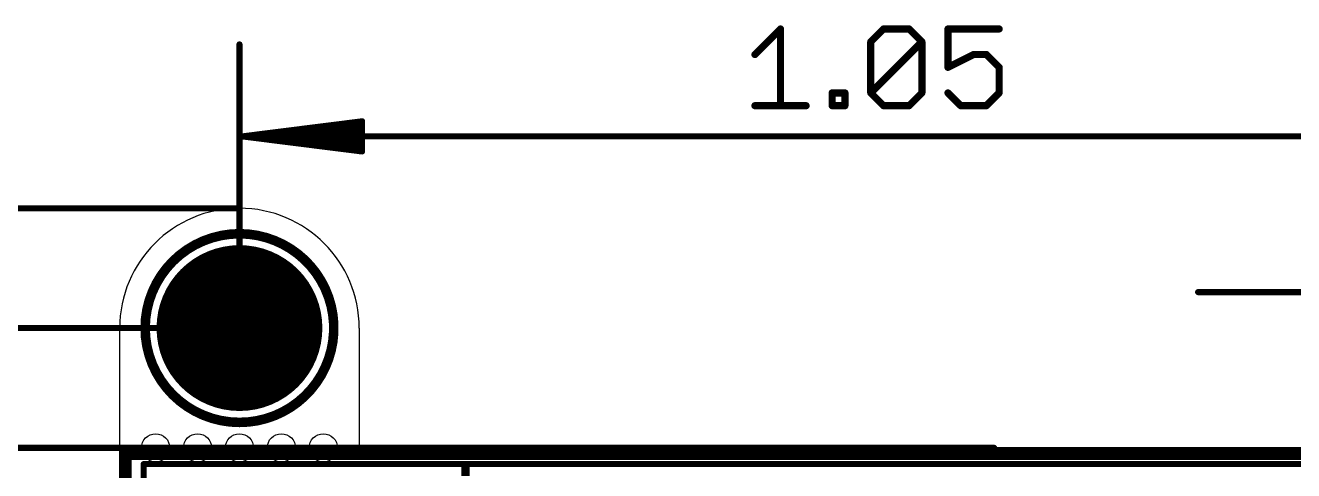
# Model space of a CAD drawing. Extents: x -17.3 to 47, y -18 to 22.9.
# Drawn here: x -3.52 to 23.37, y 13.49 to 22.93 of the extents above; entities that cross this region are included whole.
import ezdxf

# ---------------------------------------------------------------- set-up
doc = ezdxf.new("R2010")
doc.units = 0
for name, color, linetype in [('1', 12, 'CONTINUOUS'), ('16', 5, 'CONTINUOUS'), ('17', 110, 'CONTINUOUS'), ('20', 53, 'CONTINUOUS'), ('21', 40, 'CONTINUOUS'), ('22', 6, 'CONTINUOUS'), ('23', 53, 'CONTINUOUS'), ('47', 253, 'CONTINUOUS')]:
    doc.layers.add(name, color=color, linetype=linetype)

# ---------------------------------------------------------------- blocks, each defined once
blk = doc.blocks.new('ROUNDP')
at = {"const_width": 0.5}
blk.add_lwpolyline([(0, -0.25, 1), (0, 0.25, 1), (0, -0.25)], format="xyb", dxfattribs=at)

msp = doc.modelspace()

# ---------------------------------------------------------------- linework, layer by layer
at = {"layer": '1', "const_width": 0.254}
for points in [[(30.226, 13.843), (-1.397, 13.843)], [(-1.397, 13.843), (-1.397, -8.636)]]:
    msp.add_lwpolyline(points, dxfattribs=at)
at = {"layer": '1', "const_width": 0.127}
for points in [[(-1.397, 13.9065, 1), (-1.397, 13.7795)], [(-1.3335, 13.843, 1), (-1.4605, 13.843)]]:
    msp.add_lwpolyline(points, format="xyb", dxfattribs=at)
at = {"layer": '16', "const_width": 0.254}
for points in [[(30.226, 13.843), (-1.397, 13.843)], [(-1.397, 13.843), (-1.397, -8.636)]]:
    msp.add_lwpolyline(points, dxfattribs=at)
at = {"layer": '16', "const_width": 0.127}
for points in [[(-1.397, 13.9065, 1), (-1.397, 13.7795)], [(-1.3335, 13.843, 1), (-1.4605, 13.843)]]:
    msp.add_lwpolyline(points, format="xyb", dxfattribs=at)
at = {"layer": '20'}
for p, q in [((-1.524, -6.223), (-1.524, 16.51)), ((3.556, 16.51), (3.556, 13.97)), ((25.146, 13.97), (3.556, 13.97))]:
    msp.add_line(p, q, dxfattribs=at)
for centre in [(-0.762, 13.97), (0.127, 13.97), (1.016, 13.97), (1.905, 13.97), (2.794, 13.97)]:
    msp.add_circle(centre, 0.3, dxfattribs=at)
for start, end in [(90, 180), (0, 90)]:
    msp.add_arc((1.016, 16.51), 2.54, start, end, dxfattribs=at)
at = {"layer": '21'}
for points, const_width in [([(1.016, 14.51, 1), (1.016, 18.51, 1), (1.016, 14.51)], 0.2032), ([(5.8545, 13.5562, 1), (5.7656, 13.5562)], 0.0889)]:
    msp.add_lwpolyline(points, format="xyb", dxfattribs=dict(at, const_width=const_width))
at = {"layer": '21', "const_width": 0.1778}
msp.add_lwpolyline([(5.8101, 13.5562), (5.8101, 13.374)], dxfattribs=at)
at = {"layer": '22', "const_width": 0.127}
for points in [[(-1.016, -3.974), (-1.016, 13.626)], [(-1.016, 13.626), (29.984, 13.626)]]:
    msp.add_lwpolyline(points, dxfattribs=at)
at = {"layer": '22', "const_width": 0.0635}
for points in [[(-0.9843, 13.626, 1), (-1.0477, 13.626)], [(-1.016, 13.6578, 1), (-1.016, 13.5943)]]:
    msp.add_lwpolyline(points, format="xyb", dxfattribs=at)
at = {"layer": '23'}
msp.add_point((1.016, 16.51), dxfattribs=at)
at = {"layer": '47'}
for points, const_width in [([(11.9458, 22.3094), (12.4881, 22.8517)], 0.1524), ([(12.4881, 22.8517), (12.4881, 21.2247)], 0.1524), ([(14.4015, 22.5805), (14.6727, 22.8517)], 0.1524), ([(14.6727, 22.8517), (15.215, 22.8517)], 0.1524), ([(15.215, 22.8517), (15.4862, 22.5805)], 0.1524), ([(17.1234, 22.8517), (16.0387, 22.8517)], 0.1524), ([(16.0387, 22.8517), (16.0387, 22.0382)], 0.1524), ([(1.016, 16.51), (1.016, 22.524)], 0.13), ([(14.4015, 21.4959), (14.4015, 22.5805)], 0.1524), ([(14.4015, 21.4959), (15.4862, 22.5805)], 0.1524), ([(15.4862, 22.5805), (15.4862, 21.4959)], 0.1524), ([(16.0387, 22.0382), (16.581, 22.3094)], 0.1524), ([(16.581, 22.3094), (16.8522, 22.3094)], 0.1524), ([(16.8522, 22.3094), (17.1234, 22.0382)], 0.1524), ([(17.1234, 22.0382), (17.1234, 21.4959)], 0.1524), ([(13.583, 21.2247), (13.583, 21.4959)], 0.1524), ([(13.583, 21.4959), (13.8541, 21.4959)], 0.1524), ([(13.8541, 21.4959), (13.8541, 21.2247)], 0.1524), ([(14.6727, 21.2247), (14.4015, 21.4959)], 0.1524), ([(15.4862, 21.4959), (15.215, 21.2247)], 0.1524), ([(16.3099, 21.2247), (16.0387, 21.4959)], 0.1524), ([(17.1234, 21.4959), (16.8522, 21.2247)], 0.1524), ([(11.9458, 21.2247), (13.0305, 21.2247)], 0.1524), ([(13.8541, 21.2247), (13.583, 21.2247)], 0.1524), ([(15.215, 21.2247), (14.6727, 21.2247)], 0.1524), ([(16.8522, 21.2247), (16.3099, 21.2247)], 0.1524), ([(1.081, 20.574), (3.616, 20.8932)], 0.13), ([(1.081, 20.574), (3.616, 20.834)], 0.13), ([(1.081, 20.574), (3.616, 20.704)], 0.13), ([(3.616, 20.8932), (3.616, 20.2548)], 0.13), ([(1.081, 20.574), (27.621, 20.574)], 0.13), ([(3.616, 20.2548), (1.081, 20.574)], 0.13), ([(3.616, 20.444), (1.081, 20.574)], 0.13), ([(3.616, 20.314), (1.081, 20.574)], 0.13), ([(1.016, 19.05), (-12.999, 19.05)], 0.13), ([(26.478, 17.272), (21.343, 17.272)], 0.13), ([(1.016, 16.51), (-10.078, 16.51)], 0.13), ([(17.018, 13.97), (-7.03, 13.97)], 0.13)]:
    msp.add_lwpolyline(points, dxfattribs=dict(at, const_width=const_width))
for points, const_width in [([(12.5262, 22.8517, 1), (12.45, 22.8517)], 0.0762), ([(12.5151, 22.8247, 1), (12.4612, 22.8786)], 0.0762), ([(14.6727, 22.8898, 1), (14.6727, 22.8136)], 0.0762), ([(14.6996, 22.8247, 1), (14.6458, 22.8786)], 0.0762), ([(15.242, 22.8786, 1), (15.1881, 22.8247)], 0.0762), ([(15.215, 22.8136, 1), (15.215, 22.8898)], 0.0762), ([(16.0387, 22.8898, 1), (16.0387, 22.8136)], 0.0762), ([(16.0768, 22.8517, 1), (16.0006, 22.8517)], 0.0762), ([(17.1234, 22.8136, 1), (17.1234, 22.8898)], 0.0762), ([(1.0485, 22.524, 1), (0.9835, 22.524)], 0.065), ([(14.4396, 22.5805, 1), (14.3634, 22.5805)], 0.0762), ([(14.3746, 22.6075, 1), (14.4285, 22.5536)], 0.0762), ([(15.5243, 22.5805, 1), (15.4481, 22.5805)], 0.0762), ([(15.5131, 22.5536, 1), (15.4593, 22.6075)], 0.0762), ([(15.4593, 22.5536, 1), (15.5131, 22.6075)], 0.0762), ([(11.9189, 22.3363, 1), (11.9728, 22.2824)], 0.0762), ([(16.581, 22.3475, 1), (16.581, 22.2713)], 0.0762), ([(16.5981, 22.2753, 1), (16.564, 22.3434)], 0.0762), ([(16.8791, 22.3363, 1), (16.8253, 22.2824)], 0.0762), ([(16.8522, 22.2713, 1), (16.8522, 22.3475)], 0.0762), ([(16.0217, 22.0723, 1), (16.0557, 22.0041)], 0.0762), ([(16.0006, 22.0382, 1), (16.0768, 22.0382)], 0.0762), ([(17.1615, 22.0382, 1), (17.0853, 22.0382)], 0.0762), ([(17.0964, 22.0113, 1), (17.1503, 22.0651)], 0.0762), ([(13.6211, 21.4959, 1), (13.5449, 21.4959)], 0.0762), ([(13.583, 21.534, 1), (13.583, 21.4578)], 0.0762), ([(13.8922, 21.4959, 1), (13.816, 21.4959)], 0.0762), ([(13.8541, 21.4578, 1), (13.8541, 21.534)], 0.0762), ([(14.4285, 21.5228, 1), (14.3746, 21.4689)], 0.0762), ([(14.3746, 21.5228, 1), (14.4285, 21.4689)], 0.0762), ([(14.3634, 21.4959, 1), (14.4396, 21.4959)], 0.0762), ([(15.4481, 21.4959, 1), (15.5243, 21.4959)], 0.0762), ([(15.5131, 21.4689, 1), (15.4593, 21.5228)], 0.0762), ([(16.0656, 21.5228, 1), (16.0118, 21.4689)], 0.0762), ([(17.0853, 21.4959, 1), (17.1615, 21.4959)], 0.0762), ([(17.1503, 21.4689, 1), (17.0964, 21.5228)], 0.0762), ([(11.9458, 21.2628, 1), (11.9458, 21.1866)], 0.0762), ([(12.45, 21.2247, 1), (12.5262, 21.2247)], 0.0762), ([(13.0305, 21.1866, 1), (13.0305, 21.2628)], 0.0762), ([(13.583, 21.2628, 1), (13.583, 21.1866)], 0.0762), ([(13.5449, 21.2247, 1), (13.6211, 21.2247)], 0.0762), ([(13.816, 21.2247, 1), (13.8922, 21.2247)], 0.0762), ([(13.8541, 21.1866, 1), (13.8541, 21.2628)], 0.0762), ([(14.6727, 21.2628, 1), (14.6727, 21.1866)], 0.0762), ([(14.6458, 21.1978, 1), (14.6996, 21.2516)], 0.0762), ([(15.1881, 21.2516, 1), (15.242, 21.1978)], 0.0762), ([(15.215, 21.1866, 1), (15.215, 21.2628)], 0.0762), ([(16.3099, 21.2628, 1), (16.3099, 21.1866)], 0.0762), ([(16.2829, 21.1978, 1), (16.3368, 21.2516)], 0.0762), ([(16.8253, 21.2516, 1), (16.8791, 21.1978)], 0.0762), ([(16.8522, 21.1866, 1), (16.8522, 21.2628)], 0.0762), ([(3.6485, 20.8932, 1), (3.5835, 20.8932)], 0.065), ([(3.6201, 20.861, 1), (3.6119, 20.9255)], 0.065), ([(3.6193, 20.8017, 1), (3.6127, 20.8663)], 0.065), ([(3.6177, 20.6715, 1), (3.6143, 20.7365)], 0.065), ([(1.081, 20.6065, 1), (1.081, 20.5415)], 0.065), ([(1.0851, 20.6062, 1), (1.0769, 20.5418)], 0.065), ([(1.0793, 20.6065, 1), (1.0827, 20.5415)], 0.065), ([(1.0827, 20.6065, 1), (1.0793, 20.5415)], 0.065), ([(1.0843, 20.6063, 1), (1.0777, 20.5417)], 0.065), ([(1.0777, 20.6063, 1), (1.0843, 20.5417)], 0.065), ([(1.0769, 20.6062, 1), (1.0851, 20.5418)], 0.065), ([(3.6143, 20.4115, 1), (3.6177, 20.4765)], 0.065), ([(3.5835, 20.2548, 1), (3.6485, 20.2548)], 0.065), ([(3.6119, 20.2225, 1), (3.6201, 20.287)], 0.065), ([(3.6127, 20.2817, 1), (3.6193, 20.3463)], 0.065), ([(1.016, 19.0175, 1), (1.016, 19.0825)], 0.065), ([(21.343, 17.3045, 1), (21.343, 17.2395)], 0.065), ([(0.9835, 16.51, 1), (1.0485, 16.51)], 0.065), ([(1.016, 16.4775, 1), (1.016, 16.5425)], 0.065), ([(17.018, 13.9375, 1), (17.018, 14.0025)], 0.065)]:
    msp.add_lwpolyline(points, format="xyb", dxfattribs=dict(at, const_width=const_width))

# ---------------------------------------------------------------- block references
at = {"layer": '17', "xscale": 3.516, "yscale": 3.516}
msp.add_blockref('ROUNDP', (1.016, 16.51), dxfattribs=at)
msp.add_blockref('ROUNDP', (1.016, 16.51), dxfattribs=at)

doc.saveas('drawing.dxf')
